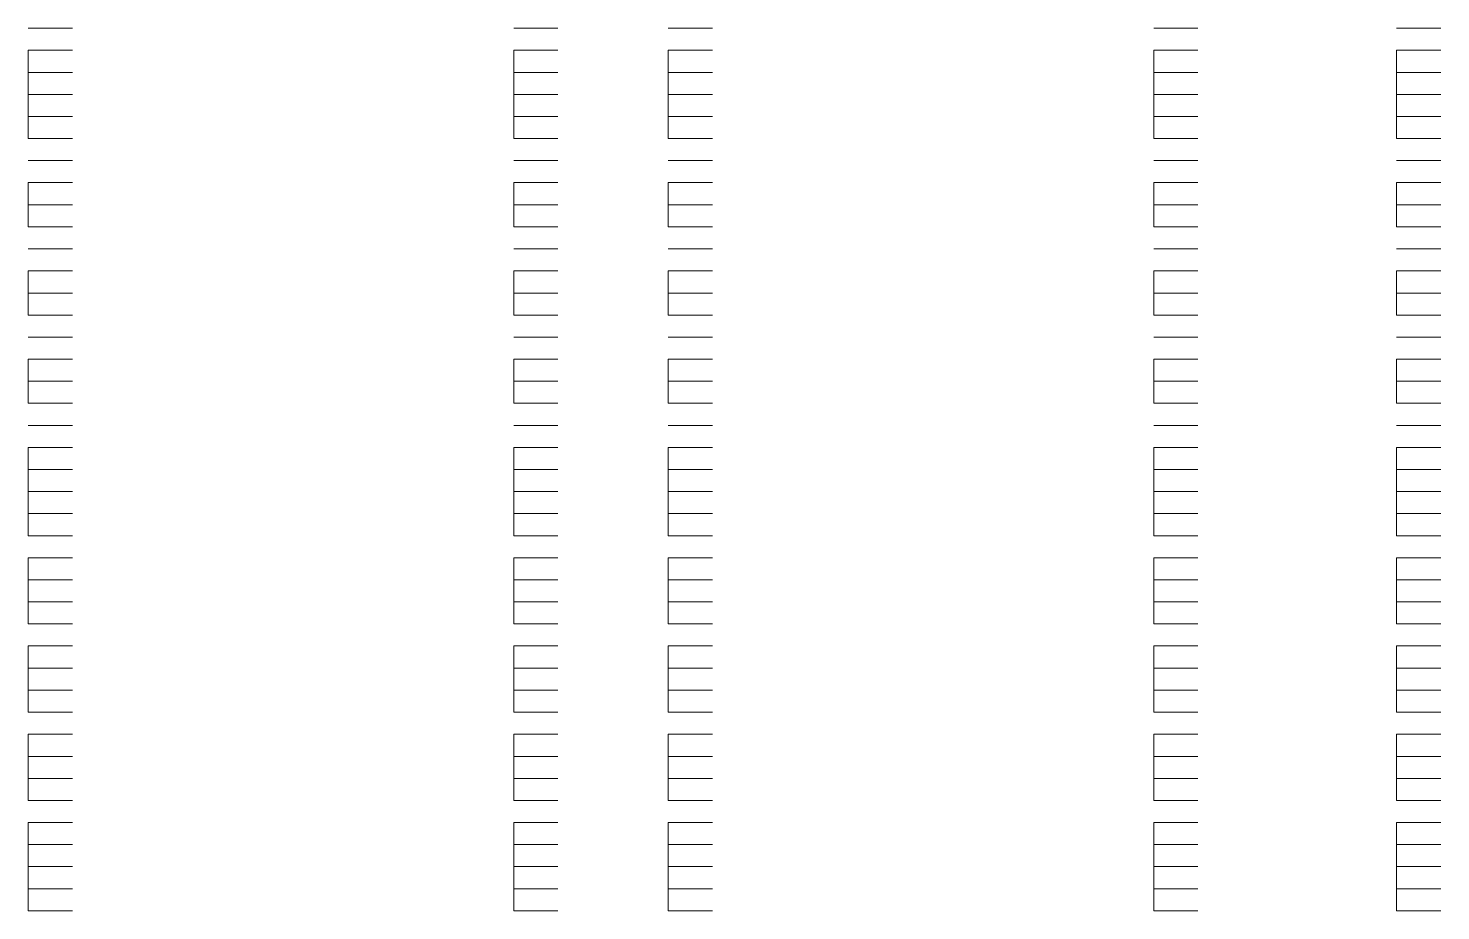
# Model space of a CAD drawing. Header units: inches. Extents: x 0.2 to 10.8, y 0.5 to 8.
# Drawn here: x 4.2017 to 4.3083, y 4.6017 to 4.6683 of the extents above; entities that cross this region are included whole.
import ezdxf

# ---------------------------------------------------------------- set-up
doc = ezdxf.new("R2010")
doc.units = ezdxf.units.IN
doc.header["$MEASUREMENT"] = 0
doc.layers.add('PDF_Geometry', color=7, linetype='Continuous')

msp = doc.modelspace()

# ---------------------------------------------------------------- linework, layer by layer
at = {"layer": 'PDF_Geometry', "lineweight": 9}
for points in [[(4.20167, 4.66833), (4.20333, 4.66833)], [(4.20167, 4.66833), (4.20333, 4.66833)], [(4.20333, 4.66833), (4.205, 4.66833)], [(4.20333, 4.66833), (4.205, 4.66833)], [(4.23833, 4.66833), (4.24, 4.66833)], [(4.23833, 4.66833), (4.24, 4.66833)], [(4.24, 4.66833), (4.24167, 4.66833)], [(4.24, 4.66833), (4.24167, 4.66833)], [(4.25, 4.66833), (4.25167, 4.66833)], [(4.25, 4.66833), (4.25167, 4.66833)], [(4.25167, 4.66833), (4.25333, 4.66833)], [(4.25167, 4.66833), (4.25333, 4.66833)], [(4.28667, 4.66833), (4.28833, 4.66833)], [(4.28667, 4.66833), (4.28833, 4.66833)], [(4.28833, 4.66833), (4.29, 4.66833)], [(4.28833, 4.66833), (4.29, 4.66833)], [(4.305, 4.66833), (4.30667, 4.66833)], [(4.305, 4.66833), (4.30667, 4.66833)], [(4.30667, 4.66833), (4.30833, 4.66833)], [(4.30667, 4.66833), (4.30833, 4.66833)], [(4.20167, 4.66667), (4.20333, 4.66667)], [(4.20167, 4.66667), (4.20167, 4.665)], [(4.20167, 4.66667), (4.20333, 4.66667)], [(4.20333, 4.66667), (4.205, 4.66667)], [(4.20333, 4.66667), (4.205, 4.66667)], [(4.23833, 4.66667), (4.24, 4.66667)], [(4.23833, 4.66667), (4.23833, 4.665)], [(4.23833, 4.66667), (4.24, 4.66667)], [(4.24, 4.66667), (4.24167, 4.66667)], [(4.24, 4.66667), (4.24167, 4.66667)], [(4.25, 4.66667), (4.25167, 4.66667)], [(4.25, 4.66667), (4.25, 4.665)], [(4.25, 4.66667), (4.25167, 4.66667)], [(4.25167, 4.66667), (4.25333, 4.66667)], [(4.25167, 4.66667), (4.25333, 4.66667)], [(4.28667, 4.66667), (4.28833, 4.66667)], [(4.28667, 4.66667), (4.28667, 4.665)], [(4.28667, 4.66667), (4.28833, 4.66667)], [(4.28833, 4.66667), (4.29, 4.66667)], [(4.28833, 4.66667), (4.29, 4.66667)], [(4.305, 4.66667), (4.30667, 4.66667)], [(4.305, 4.66667), (4.305, 4.665)], [(4.305, 4.66667), (4.30667, 4.66667)], [(4.30667, 4.66667), (4.30833, 4.66667)], [(4.30667, 4.66667), (4.30833, 4.66667)], [(4.20167, 4.665), (4.20333, 4.665)], [(4.20167, 4.665), (4.20167, 4.66333)], [(4.20167, 4.665), (4.20333, 4.665)], [(4.20333, 4.665), (4.205, 4.665)], [(4.20333, 4.665), (4.205, 4.665)], [(4.23833, 4.665), (4.24, 4.665)], [(4.23833, 4.665), (4.23833, 4.66333)], [(4.23833, 4.665), (4.24, 4.665)], [(4.24, 4.665), (4.24167, 4.665)], [(4.24, 4.665), (4.24167, 4.665)], [(4.25, 4.665), (4.25167, 4.665)], [(4.25, 4.665), (4.25, 4.66333)], [(4.25, 4.665), (4.25167, 4.665)], [(4.25167, 4.665), (4.25333, 4.665)], [(4.25167, 4.665), (4.25333, 4.665)], [(4.28667, 4.665), (4.28833, 4.665)], [(4.28667, 4.665), (4.28667, 4.66333)], [(4.28667, 4.665), (4.28833, 4.665)], [(4.28833, 4.665), (4.29, 4.665)], [(4.28833, 4.665), (4.29, 4.665)], [(4.305, 4.665), (4.30667, 4.665)], [(4.305, 4.665), (4.305, 4.66333)], [(4.305, 4.665), (4.30667, 4.665)], [(4.30667, 4.665), (4.30833, 4.665)], [(4.30667, 4.665), (4.30833, 4.665)], [(4.20167, 4.66333), (4.20333, 4.66333)], [(4.20167, 4.66333), (4.20167, 4.66167)], [(4.20167, 4.66333), (4.20333, 4.66333)], [(4.20333, 4.66333), (4.205, 4.66333)], [(4.20333, 4.66333), (4.205, 4.66333)], [(4.23833, 4.66333), (4.24, 4.66333)], [(4.23833, 4.66333), (4.23833, 4.66167)], [(4.23833, 4.66333), (4.24, 4.66333)], [(4.24, 4.66333), (4.24167, 4.66333)], [(4.24, 4.66333), (4.24167, 4.66333)], [(4.25, 4.66333), (4.25167, 4.66333)], [(4.25, 4.66333), (4.25, 4.66167)], [(4.25, 4.66333), (4.25167, 4.66333)], [(4.25167, 4.66333), (4.25333, 4.66333)], [(4.25167, 4.66333), (4.25333, 4.66333)], [(4.28667, 4.66333), (4.28833, 4.66333)], [(4.28667, 4.66333), (4.28667, 4.66167)], [(4.28667, 4.66333), (4.28833, 4.66333)], [(4.28833, 4.66333), (4.29, 4.66333)], [(4.28833, 4.66333), (4.29, 4.66333)], [(4.305, 4.66333), (4.30667, 4.66333)], [(4.305, 4.66333), (4.305, 4.66167)], [(4.305, 4.66333), (4.30667, 4.66333)], [(4.30667, 4.66333), (4.30833, 4.66333)], [(4.30667, 4.66333), (4.30833, 4.66333)], [(4.20167, 4.66167), (4.20333, 4.66167)], [(4.20167, 4.66167), (4.20167, 4.66)], [(4.20167, 4.66167), (4.20333, 4.66167)], [(4.20333, 4.66167), (4.205, 4.66167)], [(4.20333, 4.66167), (4.205, 4.66167)], [(4.23833, 4.66167), (4.24, 4.66167)], [(4.23833, 4.66167), (4.23833, 4.66)], [(4.23833, 4.66167), (4.24, 4.66167)], [(4.24, 4.66167), (4.24167, 4.66167)], [(4.24, 4.66167), (4.24167, 4.66167)], [(4.25, 4.66167), (4.25167, 4.66167)], [(4.25, 4.66167), (4.25, 4.66)], [(4.25, 4.66167), (4.25167, 4.66167)], [(4.25167, 4.66167), (4.25333, 4.66167)], [(4.25167, 4.66167), (4.25333, 4.66167)], [(4.28667, 4.66167), (4.28833, 4.66167)], [(4.28667, 4.66167), (4.28667, 4.66)], [(4.28667, 4.66167), (4.28833, 4.66167)], [(4.28833, 4.66167), (4.29, 4.66167)], [(4.28833, 4.66167), (4.29, 4.66167)], [(4.305, 4.66167), (4.30667, 4.66167)], [(4.305, 4.66167), (4.305, 4.66)], [(4.305, 4.66167), (4.30667, 4.66167)], [(4.30667, 4.66167), (4.30833, 4.66167)], [(4.30667, 4.66167), (4.30833, 4.66167)], [(4.20167, 4.66), (4.20333, 4.66)], [(4.20167, 4.66), (4.20333, 4.66)], [(4.20167, 4.66), (4.20333, 4.66)], [(4.20333, 4.66), (4.205, 4.66)], [(4.20333, 4.66), (4.205, 4.66)], [(4.20333, 4.66), (4.205, 4.66)], [(4.23833, 4.66), (4.24, 4.66)], [(4.23833, 4.66), (4.24, 4.66)], [(4.23833, 4.66), (4.24, 4.66)], [(4.24, 4.66), (4.24167, 4.66)], [(4.24, 4.66), (4.24167, 4.66)], [(4.24, 4.66), (4.24167, 4.66)], [(4.25, 4.66), (4.25167, 4.66)], [(4.25, 4.66), (4.25167, 4.66)], [(4.25, 4.66), (4.25167, 4.66)], [(4.25167, 4.66), (4.25333, 4.66)], [(4.25167, 4.66), (4.25333, 4.66)], [(4.25167, 4.66), (4.25333, 4.66)], [(4.28667, 4.66), (4.28833, 4.66)], [(4.28667, 4.66), (4.28833, 4.66)], [(4.28667, 4.66), (4.28833, 4.66)], [(4.28833, 4.66), (4.29, 4.66)], [(4.28833, 4.66), (4.29, 4.66)], [(4.28833, 4.66), (4.29, 4.66)], [(4.305, 4.66), (4.30667, 4.66)], [(4.305, 4.66), (4.30667, 4.66)], [(4.305, 4.66), (4.30667, 4.66)], [(4.30667, 4.66), (4.30833, 4.66)], [(4.30667, 4.66), (4.30833, 4.66)], [(4.30667, 4.66), (4.30833, 4.66)], [(4.20167, 4.65833), (4.20333, 4.65833)], [(4.20167, 4.65833), (4.20333, 4.65833)], [(4.20167, 4.65833), (4.20333, 4.65833)], [(4.20333, 4.65833), (4.205, 4.65833)], [(4.20333, 4.65833), (4.205, 4.65833)], [(4.20333, 4.65833), (4.205, 4.65833)], [(4.23833, 4.65833), (4.24, 4.65833)], [(4.23833, 4.65833), (4.24, 4.65833)], [(4.23833, 4.65833), (4.24, 4.65833)], [(4.24, 4.65833), (4.24167, 4.65833)], [(4.24, 4.65833), (4.24167, 4.65833)], [(4.24, 4.65833), (4.24167, 4.65833)], [(4.25, 4.65833), (4.25167, 4.65833)], [(4.25, 4.65833), (4.25167, 4.65833)], [(4.25, 4.65833), (4.25167, 4.65833)], [(4.25167, 4.65833), (4.25333, 4.65833)], [(4.25167, 4.65833), (4.25333, 4.65833)], [(4.25167, 4.65833), (4.25333, 4.65833)], [(4.28667, 4.65833), (4.28833, 4.65833)], [(4.28667, 4.65833), (4.28833, 4.65833)], [(4.28667, 4.65833), (4.28833, 4.65833)], [(4.28833, 4.65833), (4.29, 4.65833)], [(4.28833, 4.65833), (4.29, 4.65833)], [(4.28833, 4.65833), (4.29, 4.65833)], [(4.305, 4.65833), (4.30667, 4.65833)], [(4.305, 4.65833), (4.30667, 4.65833)], [(4.305, 4.65833), (4.30667, 4.65833)], [(4.30667, 4.65833), (4.30833, 4.65833)], [(4.30667, 4.65833), (4.30833, 4.65833)], [(4.30667, 4.65833), (4.30833, 4.65833)], [(4.20167, 4.65667), (4.20333, 4.65667)], [(4.20167, 4.65667), (4.20167, 4.655)], [(4.20167, 4.65667), (4.20333, 4.65667)], [(4.20333, 4.65667), (4.205, 4.65667)], [(4.20333, 4.65667), (4.205, 4.65667)], [(4.23833, 4.65667), (4.24, 4.65667)], [(4.23833, 4.65667), (4.23833, 4.655)], [(4.23833, 4.65667), (4.24, 4.65667)], [(4.24, 4.65667), (4.24167, 4.65667)], [(4.24, 4.65667), (4.24167, 4.65667)], [(4.25, 4.65667), (4.25167, 4.65667)], [(4.25, 4.65667), (4.25, 4.655)], [(4.25, 4.65667), (4.25167, 4.65667)], [(4.25167, 4.65667), (4.25333, 4.65667)], [(4.25167, 4.65667), (4.25333, 4.65667)], [(4.28667, 4.65667), (4.28833, 4.65667)], [(4.28667, 4.65667), (4.28667, 4.655)], [(4.28667, 4.65667), (4.28833, 4.65667)], [(4.28833, 4.65667), (4.29, 4.65667)], [(4.28833, 4.65667), (4.29, 4.65667)], [(4.305, 4.65667), (4.30667, 4.65667)], [(4.305, 4.65667), (4.305, 4.655)], [(4.305, 4.65667), (4.30667, 4.65667)], [(4.30667, 4.65667), (4.30833, 4.65667)], [(4.30667, 4.65667), (4.30833, 4.65667)], [(4.20167, 4.655), (4.20333, 4.655)], [(4.20167, 4.655), (4.20167, 4.65333)], [(4.20167, 4.655), (4.20333, 4.655)], [(4.20333, 4.655), (4.205, 4.655)], [(4.20333, 4.655), (4.205, 4.655)], [(4.23833, 4.655), (4.24, 4.655)], [(4.23833, 4.655), (4.23833, 4.65333)], [(4.23833, 4.655), (4.24, 4.655)], [(4.24, 4.655), (4.24167, 4.655)], [(4.24, 4.655), (4.24167, 4.655)], [(4.25, 4.655), (4.25167, 4.655)], [(4.25, 4.655), (4.25, 4.65333)], [(4.25, 4.655), (4.25167, 4.655)], [(4.25167, 4.655), (4.25333, 4.655)], [(4.25167, 4.655), (4.25333, 4.655)], [(4.28667, 4.655), (4.28833, 4.655)], [(4.28667, 4.655), (4.28667, 4.65333)], [(4.28667, 4.655), (4.28833, 4.655)], [(4.28833, 4.655), (4.29, 4.655)], [(4.28833, 4.655), (4.29, 4.655)], [(4.305, 4.655), (4.30667, 4.655)], [(4.305, 4.655), (4.305, 4.65333)], [(4.305, 4.655), (4.30667, 4.655)], [(4.30667, 4.655), (4.30833, 4.655)], [(4.30667, 4.655), (4.30833, 4.655)], [(4.20167, 4.65333), (4.20333, 4.65333)], [(4.20167, 4.65333), (4.20333, 4.65333)], [(4.20167, 4.65333), (4.20333, 4.65333)], [(4.20333, 4.65333), (4.205, 4.65333)], [(4.20333, 4.65333), (4.205, 4.65333)], [(4.20333, 4.65333), (4.205, 4.65333)], [(4.23833, 4.65333), (4.24, 4.65333)], [(4.23833, 4.65333), (4.24, 4.65333)], [(4.23833, 4.65333), (4.24, 4.65333)], [(4.24, 4.65333), (4.24167, 4.65333)], [(4.24, 4.65333), (4.24167, 4.65333)], [(4.24, 4.65333), (4.24167, 4.65333)], [(4.25, 4.65333), (4.25167, 4.65333)], [(4.25, 4.65333), (4.25167, 4.65333)], [(4.25, 4.65333), (4.25167, 4.65333)], [(4.25167, 4.65333), (4.25333, 4.65333)], [(4.25167, 4.65333), (4.25333, 4.65333)], [(4.25167, 4.65333), (4.25333, 4.65333)], [(4.28667, 4.65333), (4.28833, 4.65333)], [(4.28667, 4.65333), (4.28833, 4.65333)], [(4.28667, 4.65333), (4.28833, 4.65333)], [(4.28833, 4.65333), (4.29, 4.65333)], [(4.28833, 4.65333), (4.29, 4.65333)], [(4.28833, 4.65333), (4.29, 4.65333)], [(4.305, 4.65333), (4.30667, 4.65333)], [(4.305, 4.65333), (4.30667, 4.65333)], [(4.305, 4.65333), (4.30667, 4.65333)], [(4.30667, 4.65333), (4.30833, 4.65333)], [(4.30667, 4.65333), (4.30833, 4.65333)], [(4.30667, 4.65333), (4.30833, 4.65333)], [(4.20167, 4.65167), (4.20333, 4.65167)], [(4.20167, 4.65167), (4.20333, 4.65167)], [(4.20167, 4.65167), (4.20333, 4.65167)], [(4.20333, 4.65167), (4.205, 4.65167)], [(4.20333, 4.65167), (4.205, 4.65167)], [(4.20333, 4.65167), (4.205, 4.65167)], [(4.23833, 4.65167), (4.24, 4.65167)], [(4.23833, 4.65167), (4.24, 4.65167)], [(4.23833, 4.65167), (4.24, 4.65167)], [(4.24, 4.65167), (4.24167, 4.65167)], [(4.24, 4.65167), (4.24167, 4.65167)], [(4.24, 4.65167), (4.24167, 4.65167)], [(4.25, 4.65167), (4.25167, 4.65167)], [(4.25, 4.65167), (4.25167, 4.65167)], [(4.25, 4.65167), (4.25167, 4.65167)], [(4.25167, 4.65167), (4.25333, 4.65167)], [(4.25167, 4.65167), (4.25333, 4.65167)], [(4.25167, 4.65167), (4.25333, 4.65167)], [(4.28667, 4.65167), (4.28833, 4.65167)], [(4.28667, 4.65167), (4.28833, 4.65167)], [(4.28667, 4.65167), (4.28833, 4.65167)], [(4.28833, 4.65167), (4.29, 4.65167)], [(4.28833, 4.65167), (4.29, 4.65167)], [(4.28833, 4.65167), (4.29, 4.65167)], [(4.305, 4.65167), (4.30667, 4.65167)], [(4.305, 4.65167), (4.30667, 4.65167)], [(4.305, 4.65167), (4.30667, 4.65167)], [(4.30667, 4.65167), (4.30833, 4.65167)], [(4.30667, 4.65167), (4.30833, 4.65167)], [(4.30667, 4.65167), (4.30833, 4.65167)], [(4.20167, 4.65), (4.20333, 4.65)], [(4.20167, 4.65), (4.20167, 4.64833)], [(4.20167, 4.65), (4.20333, 4.65)], [(4.20333, 4.65), (4.205, 4.65)], [(4.20333, 4.65), (4.205, 4.65)], [(4.23833, 4.65), (4.24, 4.65)], [(4.23833, 4.65), (4.23833, 4.64833)], [(4.23833, 4.65), (4.24, 4.65)], [(4.24, 4.65), (4.24167, 4.65)], [(4.24, 4.65), (4.24167, 4.65)], [(4.25, 4.65), (4.25167, 4.65)], [(4.25, 4.65), (4.25, 4.64833)], [(4.25, 4.65), (4.25167, 4.65)], [(4.25167, 4.65), (4.25333, 4.65)], [(4.25167, 4.65), (4.25333, 4.65)], [(4.28667, 4.65), (4.28833, 4.65)], [(4.28667, 4.65), (4.28667, 4.64833)], [(4.28667, 4.65), (4.28833, 4.65)], [(4.28833, 4.65), (4.29, 4.65)], [(4.28833, 4.65), (4.29, 4.65)], [(4.305, 4.65), (4.30667, 4.65)], [(4.305, 4.65), (4.305, 4.64833)], [(4.305, 4.65), (4.30667, 4.65)], [(4.30667, 4.65), (4.30833, 4.65)], [(4.30667, 4.65), (4.30833, 4.65)], [(4.20167, 4.64833), (4.20333, 4.64833)], [(4.20167, 4.64833), (4.20167, 4.64667)], [(4.20167, 4.64833), (4.20333, 4.64833)], [(4.20333, 4.64833), (4.205, 4.64833)], [(4.20333, 4.64833), (4.205, 4.64833)], [(4.23833, 4.64833), (4.24, 4.64833)], [(4.23833, 4.64833), (4.23833, 4.64667)], [(4.23833, 4.64833), (4.24, 4.64833)], [(4.24, 4.64833), (4.24167, 4.64833)], [(4.24, 4.64833), (4.24167, 4.64833)], [(4.25, 4.64833), (4.25167, 4.64833)], [(4.25, 4.64833), (4.25, 4.64667)], [(4.25, 4.64833), (4.25167, 4.64833)], [(4.25167, 4.64833), (4.25333, 4.64833)], [(4.25167, 4.64833), (4.25333, 4.64833)], [(4.28667, 4.64833), (4.28833, 4.64833)], [(4.28667, 4.64833), (4.28667, 4.64667)], [(4.28667, 4.64833), (4.28833, 4.64833)], [(4.28833, 4.64833), (4.29, 4.64833)], [(4.28833, 4.64833), (4.29, 4.64833)], [(4.305, 4.64833), (4.30667, 4.64833)], [(4.305, 4.64833), (4.305, 4.64667)], [(4.305, 4.64833), (4.30667, 4.64833)], [(4.30667, 4.64833), (4.30833, 4.64833)], [(4.30667, 4.64833), (4.30833, 4.64833)], [(4.20167, 4.64667), (4.20333, 4.64667)], [(4.20167, 4.64667), (4.20333, 4.64667)], [(4.20167, 4.64667), (4.20333, 4.64667)], [(4.20333, 4.64667), (4.205, 4.64667)], [(4.20333, 4.64667), (4.205, 4.64667)], [(4.20333, 4.64667), (4.205, 4.64667)], [(4.23833, 4.64667), (4.24, 4.64667)], [(4.23833, 4.64667), (4.24, 4.64667)], [(4.23833, 4.64667), (4.24, 4.64667)], [(4.24, 4.64667), (4.24167, 4.64667)], [(4.24, 4.64667), (4.24167, 4.64667)], [(4.24, 4.64667), (4.24167, 4.64667)], [(4.25, 4.64667), (4.25167, 4.64667)], [(4.25, 4.64667), (4.25167, 4.64667)], [(4.25, 4.64667), (4.25167, 4.64667)], [(4.25167, 4.64667), (4.25333, 4.64667)], [(4.25167, 4.64667), (4.25333, 4.64667)], [(4.25167, 4.64667), (4.25333, 4.64667)], [(4.28667, 4.64667), (4.28833, 4.64667)], [(4.28667, 4.64667), (4.28833, 4.64667)], [(4.28667, 4.64667), (4.28833, 4.64667)], [(4.28833, 4.64667), (4.29, 4.64667)], [(4.28833, 4.64667), (4.29, 4.64667)], [(4.28833, 4.64667), (4.29, 4.64667)], [(4.305, 4.64667), (4.30667, 4.64667)], [(4.305, 4.64667), (4.30667, 4.64667)], [(4.305, 4.64667), (4.30667, 4.64667)], [(4.30667, 4.64667), (4.30833, 4.64667)], [(4.30667, 4.64667), (4.30833, 4.64667)], [(4.30667, 4.64667), (4.30833, 4.64667)], [(4.20167, 4.645), (4.20333, 4.645)], [(4.20167, 4.645), (4.20333, 4.645)], [(4.20167, 4.645), (4.20333, 4.645)], [(4.20333, 4.645), (4.205, 4.645)], [(4.20333, 4.645), (4.205, 4.645)], [(4.20333, 4.645), (4.205, 4.645)], [(4.23833, 4.645), (4.24, 4.645)], [(4.23833, 4.645), (4.24, 4.645)], [(4.23833, 4.645), (4.24, 4.645)], [(4.24, 4.645), (4.24167, 4.645)], [(4.24, 4.645), (4.24167, 4.645)], [(4.24, 4.645), (4.24167, 4.645)], [(4.25, 4.645), (4.25167, 4.645)], [(4.25, 4.645), (4.25167, 4.645)], [(4.25, 4.645), (4.25167, 4.645)], [(4.25167, 4.645), (4.25333, 4.645)], [(4.25167, 4.645), (4.25333, 4.645)], [(4.25167, 4.645), (4.25333, 4.645)], [(4.28667, 4.645), (4.28833, 4.645)], [(4.28667, 4.645), (4.28833, 4.645)], [(4.28667, 4.645), (4.28833, 4.645)], [(4.28833, 4.645), (4.29, 4.645)], [(4.28833, 4.645), (4.29, 4.645)], [(4.28833, 4.645), (4.29, 4.645)], [(4.305, 4.645), (4.30667, 4.645)], [(4.305, 4.645), (4.30667, 4.645)], [(4.305, 4.645), (4.30667, 4.645)], [(4.30667, 4.645), (4.30833, 4.645)], [(4.30667, 4.645), (4.30833, 4.645)], [(4.30667, 4.645), (4.30833, 4.645)], [(4.20167, 4.64333), (4.20333, 4.64333)], [(4.20167, 4.64333), (4.20167, 4.64167)], [(4.20167, 4.64333), (4.20333, 4.64333)], [(4.20333, 4.64333), (4.205, 4.64333)], [(4.20333, 4.64333), (4.205, 4.64333)], [(4.23833, 4.64333), (4.24, 4.64333)], [(4.23833, 4.64333), (4.23833, 4.64167)], [(4.23833, 4.64333), (4.24, 4.64333)], [(4.24, 4.64333), (4.24167, 4.64333)], [(4.24, 4.64333), (4.24167, 4.64333)], [(4.25, 4.64333), (4.25167, 4.64333)], [(4.25, 4.64333), (4.25, 4.64167)], [(4.25, 4.64333), (4.25167, 4.64333)], [(4.25167, 4.64333), (4.25333, 4.64333)], [(4.25167, 4.64333), (4.25333, 4.64333)], [(4.28667, 4.64333), (4.28833, 4.64333)], [(4.28667, 4.64333), (4.28667, 4.64167)], [(4.28667, 4.64333), (4.28833, 4.64333)], [(4.28833, 4.64333), (4.29, 4.64333)], [(4.28833, 4.64333), (4.29, 4.64333)], [(4.305, 4.64333), (4.30667, 4.64333)], [(4.305, 4.64333), (4.305, 4.64167)], [(4.305, 4.64333), (4.30667, 4.64333)], [(4.30667, 4.64333), (4.30833, 4.64333)], [(4.30667, 4.64333), (4.30833, 4.64333)], [(4.20167, 4.64167), (4.20333, 4.64167)], [(4.20167, 4.64167), (4.20167, 4.64)], [(4.20167, 4.64167), (4.20333, 4.64167)], [(4.20333, 4.64167), (4.205, 4.64167)], [(4.20333, 4.64167), (4.205, 4.64167)], [(4.23833, 4.64167), (4.24, 4.64167)], [(4.23833, 4.64167), (4.23833, 4.64)], [(4.23833, 4.64167), (4.24, 4.64167)], [(4.24, 4.64167), (4.24167, 4.64167)], [(4.24, 4.64167), (4.24167, 4.64167)], [(4.25, 4.64167), (4.25167, 4.64167)], [(4.25, 4.64167), (4.25, 4.64)], [(4.25, 4.64167), (4.25167, 4.64167)], [(4.25167, 4.64167), (4.25333, 4.64167)], [(4.25167, 4.64167), (4.25333, 4.64167)], [(4.28667, 4.64167), (4.28833, 4.64167)], [(4.28667, 4.64167), (4.28667, 4.64)], [(4.28667, 4.64167), (4.28833, 4.64167)], [(4.28833, 4.64167), (4.29, 4.64167)], [(4.28833, 4.64167), (4.29, 4.64167)], [(4.305, 4.64167), (4.30667, 4.64167)], [(4.305, 4.64167), (4.305, 4.64)], [(4.305, 4.64167), (4.30667, 4.64167)], [(4.30667, 4.64167), (4.30833, 4.64167)], [(4.30667, 4.64167), (4.30833, 4.64167)], [(4.20167, 4.64), (4.20333, 4.64)], [(4.20167, 4.64), (4.20333, 4.64)], [(4.20167, 4.64), (4.20333, 4.64)], [(4.20333, 4.64), (4.205, 4.64)], [(4.20333, 4.64), (4.205, 4.64)], [(4.20333, 4.64), (4.205, 4.64)], [(4.23833, 4.64), (4.24, 4.64)], [(4.23833, 4.64), (4.24, 4.64)], [(4.23833, 4.64), (4.24, 4.64)], [(4.24, 4.64), (4.24167, 4.64)], [(4.24, 4.64), (4.24167, 4.64)], [(4.24, 4.64), (4.24167, 4.64)], [(4.25, 4.64), (4.25167, 4.64)], [(4.25, 4.64), (4.25167, 4.64)], [(4.25, 4.64), (4.25167, 4.64)], [(4.25167, 4.64), (4.25333, 4.64)], [(4.25167, 4.64), (4.25333, 4.64)], [(4.25167, 4.64), (4.25333, 4.64)], [(4.28667, 4.64), (4.28833, 4.64)], [(4.28667, 4.64), (4.28833, 4.64)], [(4.28667, 4.64), (4.28833, 4.64)], [(4.28833, 4.64), (4.29, 4.64)], [(4.28833, 4.64), (4.29, 4.64)], [(4.28833, 4.64), (4.29, 4.64)], [(4.305, 4.64), (4.30667, 4.64)], [(4.305, 4.64), (4.30667, 4.64)], [(4.305, 4.64), (4.30667, 4.64)], [(4.30667, 4.64), (4.30833, 4.64)], [(4.30667, 4.64), (4.30833, 4.64)], [(4.30667, 4.64), (4.30833, 4.64)], [(4.20167, 4.63833), (4.20333, 4.63833)], [(4.20167, 4.63833), (4.20333, 4.63833)], [(4.20167, 4.63833), (4.20333, 4.63833)], [(4.20333, 4.63833), (4.205, 4.63833)], [(4.20333, 4.63833), (4.205, 4.63833)], [(4.20333, 4.63833), (4.205, 4.63833)], [(4.23833, 4.63833), (4.24, 4.63833)], [(4.23833, 4.63833), (4.24, 4.63833)], [(4.23833, 4.63833), (4.24, 4.63833)], [(4.24, 4.63833), (4.24167, 4.63833)], [(4.24, 4.63833), (4.24167, 4.63833)], [(4.24, 4.63833), (4.24167, 4.63833)], [(4.25, 4.63833), (4.25167, 4.63833)], [(4.25, 4.63833), (4.25167, 4.63833)], [(4.25, 4.63833), (4.25167, 4.63833)], [(4.25167, 4.63833), (4.25333, 4.63833)], [(4.25167, 4.63833), (4.25333, 4.63833)], [(4.25167, 4.63833), (4.25333, 4.63833)], [(4.28667, 4.63833), (4.28833, 4.63833)], [(4.28667, 4.63833), (4.28833, 4.63833)], [(4.28667, 4.63833), (4.28833, 4.63833)], [(4.28833, 4.63833), (4.29, 4.63833)], [(4.28833, 4.63833), (4.29, 4.63833)], [(4.28833, 4.63833), (4.29, 4.63833)], [(4.305, 4.63833), (4.30667, 4.63833)], [(4.305, 4.63833), (4.30667, 4.63833)], [(4.305, 4.63833), (4.30667, 4.63833)], [(4.30667, 4.63833), (4.30833, 4.63833)], [(4.30667, 4.63833), (4.30833, 4.63833)], [(4.30667, 4.63833), (4.30833, 4.63833)], [(4.20167, 4.63667), (4.20333, 4.63667)], [(4.20167, 4.63667), (4.20167, 4.635)], [(4.20167, 4.63667), (4.20333, 4.63667)], [(4.20333, 4.63667), (4.205, 4.63667)], [(4.20333, 4.63667), (4.205, 4.63667)], [(4.23833, 4.63667), (4.24, 4.63667)], [(4.23833, 4.63667), (4.23833, 4.635)], [(4.23833, 4.63667), (4.24, 4.63667)], [(4.24, 4.63667), (4.24167, 4.63667)], [(4.24, 4.63667), (4.24167, 4.63667)], [(4.25, 4.63667), (4.25167, 4.63667)], [(4.25, 4.63667), (4.25, 4.635)], [(4.25, 4.63667), (4.25167, 4.63667)], [(4.25167, 4.63667), (4.25333, 4.63667)], [(4.25167, 4.63667), (4.25333, 4.63667)], [(4.28667, 4.63667), (4.28833, 4.63667)], [(4.28667, 4.63667), (4.28667, 4.635)], [(4.28667, 4.63667), (4.28833, 4.63667)], [(4.28833, 4.63667), (4.29, 4.63667)], [(4.28833, 4.63667), (4.29, 4.63667)], [(4.305, 4.63667), (4.30667, 4.63667)], [(4.305, 4.63667), (4.305, 4.635)], [(4.305, 4.63667), (4.30667, 4.63667)], [(4.30667, 4.63667), (4.30833, 4.63667)], [(4.30667, 4.63667), (4.30833, 4.63667)], [(4.20167, 4.635), (4.20333, 4.635)], [(4.20167, 4.635), (4.20167, 4.63333)], [(4.20167, 4.635), (4.20333, 4.635)], [(4.20333, 4.635), (4.205, 4.635)], [(4.20333, 4.635), (4.205, 4.635)], [(4.23833, 4.635), (4.24, 4.635)], [(4.23833, 4.635), (4.23833, 4.63333)], [(4.23833, 4.635), (4.24, 4.635)], [(4.24, 4.635), (4.24167, 4.635)], [(4.24, 4.635), (4.24167, 4.635)], [(4.25, 4.635), (4.25167, 4.635)], [(4.25, 4.635), (4.25, 4.63333)], [(4.25, 4.635), (4.25167, 4.635)], [(4.25167, 4.635), (4.25333, 4.635)], [(4.25167, 4.635), (4.25333, 4.635)], [(4.28667, 4.635), (4.28833, 4.635)], [(4.28667, 4.635), (4.28667, 4.63333)], [(4.28667, 4.635), (4.28833, 4.635)], [(4.28833, 4.635), (4.29, 4.635)], [(4.28833, 4.635), (4.29, 4.635)], [(4.305, 4.635), (4.30667, 4.635)], [(4.305, 4.635), (4.305, 4.63333)], [(4.305, 4.635), (4.30667, 4.635)], [(4.30667, 4.635), (4.30833, 4.635)], [(4.30667, 4.635), (4.30833, 4.635)], [(4.20167, 4.63333), (4.20333, 4.63333)], [(4.20167, 4.63333), (4.20167, 4.63167)], [(4.20167, 4.63333), (4.20333, 4.63333)], [(4.20333, 4.63333), (4.205, 4.63333)], [(4.20333, 4.63333), (4.205, 4.63333)], [(4.23833, 4.63333), (4.24, 4.63333)], [(4.23833, 4.63333), (4.23833, 4.63167)], [(4.23833, 4.63333), (4.24, 4.63333)], [(4.24, 4.63333), (4.24167, 4.63333)], [(4.24, 4.63333), (4.24167, 4.63333)], [(4.25, 4.63333), (4.25167, 4.63333)], [(4.25, 4.63333), (4.25, 4.63167)], [(4.25, 4.63333), (4.25167, 4.63333)], [(4.25167, 4.63333), (4.25333, 4.63333)], [(4.25167, 4.63333), (4.25333, 4.63333)], [(4.28667, 4.63333), (4.28833, 4.63333)], [(4.28667, 4.63333), (4.28667, 4.63167)], [(4.28667, 4.63333), (4.28833, 4.63333)], [(4.28833, 4.63333), (4.29, 4.63333)], [(4.28833, 4.63333), (4.29, 4.63333)], [(4.305, 4.63333), (4.30667, 4.63333)], [(4.305, 4.63333), (4.305, 4.63167)], [(4.305, 4.63333), (4.30667, 4.63333)], [(4.30667, 4.63333), (4.30833, 4.63333)], [(4.30667, 4.63333), (4.30833, 4.63333)], [(4.20167, 4.63167), (4.20333, 4.63167)], [(4.20167, 4.63167), (4.20167, 4.63)], [(4.20167, 4.63167), (4.20333, 4.63167)], [(4.20333, 4.63167), (4.205, 4.63167)], [(4.20333, 4.63167), (4.205, 4.63167)], [(4.23833, 4.63167), (4.24, 4.63167)], [(4.23833, 4.63167), (4.23833, 4.63)], [(4.23833, 4.63167), (4.24, 4.63167)], [(4.24, 4.63167), (4.24167, 4.63167)], [(4.24, 4.63167), (4.24167, 4.63167)], [(4.25, 4.63167), (4.25167, 4.63167)], [(4.25, 4.63167), (4.25, 4.63)], [(4.25, 4.63167), (4.25167, 4.63167)], [(4.25167, 4.63167), (4.25333, 4.63167)], [(4.25167, 4.63167), (4.25333, 4.63167)], [(4.28667, 4.63167), (4.28833, 4.63167)], [(4.28667, 4.63167), (4.28667, 4.63)], [(4.28667, 4.63167), (4.28833, 4.63167)], [(4.28833, 4.63167), (4.29, 4.63167)], [(4.28833, 4.63167), (4.29, 4.63167)], [(4.305, 4.63167), (4.30667, 4.63167)], [(4.305, 4.63167), (4.305, 4.63)], [(4.305, 4.63167), (4.30667, 4.63167)], [(4.30667, 4.63167), (4.30833, 4.63167)], [(4.30667, 4.63167), (4.30833, 4.63167)], [(4.20167, 4.63), (4.20333, 4.63)], [(4.20167, 4.63), (4.20333, 4.63)], [(4.20333, 4.63), (4.205, 4.63)], [(4.20333, 4.63), (4.205, 4.63)], [(4.23833, 4.63), (4.24, 4.63)], [(4.23833, 4.63), (4.24, 4.63)], [(4.24, 4.63), (4.24167, 4.63)], [(4.24, 4.63), (4.24167, 4.63)], [(4.25, 4.63), (4.25167, 4.63)], [(4.25, 4.63), (4.25167, 4.63)], [(4.25167, 4.63), (4.25333, 4.63)], [(4.25167, 4.63), (4.25333, 4.63)], [(4.28667, 4.63), (4.28833, 4.63)], [(4.28667, 4.63), (4.28833, 4.63)], [(4.28833, 4.63), (4.29, 4.63)], [(4.28833, 4.63), (4.29, 4.63)], [(4.305, 4.63), (4.30667, 4.63)], [(4.305, 4.63), (4.30667, 4.63)], [(4.30667, 4.63), (4.30833, 4.63)], [(4.30667, 4.63), (4.30833, 4.63)], [(4.20167, 4.62833), (4.20333, 4.62833)], [(4.20167, 4.62833), (4.20167, 4.62667)], [(4.20167, 4.62833), (4.20333, 4.62833)], [(4.20333, 4.62833), (4.205, 4.62833)], [(4.20333, 4.62833), (4.205, 4.62833)], [(4.23833, 4.62833), (4.24, 4.62833)], [(4.23833, 4.62833), (4.23833, 4.62667)], [(4.23833, 4.62833), (4.24, 4.62833)], [(4.24, 4.62833), (4.24167, 4.62833)], [(4.24, 4.62833), (4.24167, 4.62833)], [(4.25, 4.62833), (4.25167, 4.62833)], [(4.25, 4.62833), (4.25, 4.62667)], [(4.25, 4.62833), (4.25167, 4.62833)], [(4.25167, 4.62833), (4.25333, 4.62833)], [(4.25167, 4.62833), (4.25333, 4.62833)], [(4.28667, 4.62833), (4.28833, 4.62833)], [(4.28667, 4.62833), (4.28667, 4.62667)], [(4.28667, 4.62833), (4.28833, 4.62833)], [(4.28833, 4.62833), (4.29, 4.62833)], [(4.28833, 4.62833), (4.29, 4.62833)], [(4.305, 4.62833), (4.30667, 4.62833)], [(4.305, 4.62833), (4.305, 4.62667)], [(4.305, 4.62833), (4.30667, 4.62833)], [(4.30667, 4.62833), (4.30833, 4.62833)], [(4.30667, 4.62833), (4.30833, 4.62833)], [(4.20167, 4.62667), (4.20333, 4.62667)], [(4.20167, 4.62667), (4.20167, 4.625)], [(4.20167, 4.62667), (4.20333, 4.62667)], [(4.20333, 4.62667), (4.205, 4.62667)], [(4.20333, 4.62667), (4.205, 4.62667)], [(4.23833, 4.62667), (4.24, 4.62667)], [(4.23833, 4.62667), (4.23833, 4.625)], [(4.23833, 4.62667), (4.24, 4.62667)], [(4.24, 4.62667), (4.24167, 4.62667)], [(4.24, 4.62667), (4.24167, 4.62667)], [(4.25, 4.62667), (4.25167, 4.62667)], [(4.25, 4.62667), (4.25, 4.625)], [(4.25, 4.62667), (4.25167, 4.62667)], [(4.25167, 4.62667), (4.25333, 4.62667)], [(4.25167, 4.62667), (4.25333, 4.62667)], [(4.28667, 4.62667), (4.28833, 4.62667)], [(4.28667, 4.62667), (4.28667, 4.625)], [(4.28667, 4.62667), (4.28833, 4.62667)], [(4.28833, 4.62667), (4.29, 4.62667)], [(4.28833, 4.62667), (4.29, 4.62667)], [(4.305, 4.62667), (4.30667, 4.62667)], [(4.305, 4.62667), (4.305, 4.625)], [(4.305, 4.62667), (4.30667, 4.62667)], [(4.30667, 4.62667), (4.30833, 4.62667)], [(4.30667, 4.62667), (4.30833, 4.62667)], [(4.20167, 4.625), (4.20333, 4.625)], [(4.20167, 4.625), (4.20167, 4.62333)], [(4.20167, 4.625), (4.20333, 4.625)], [(4.20333, 4.625), (4.205, 4.625)], [(4.20333, 4.625), (4.205, 4.625)], [(4.23833, 4.625), (4.24, 4.625)], [(4.23833, 4.625), (4.23833, 4.62333)], [(4.23833, 4.625), (4.24, 4.625)], [(4.24, 4.625), (4.24167, 4.625)], [(4.24, 4.625), (4.24167, 4.625)], [(4.25, 4.625), (4.25167, 4.625)], [(4.25, 4.625), (4.25, 4.62333)], [(4.25, 4.625), (4.25167, 4.625)], [(4.25167, 4.625), (4.25333, 4.625)], [(4.25167, 4.625), (4.25333, 4.625)], [(4.28667, 4.625), (4.28833, 4.625)], [(4.28667, 4.625), (4.28667, 4.62333)], [(4.28667, 4.625), (4.28833, 4.625)], [(4.28833, 4.625), (4.29, 4.625)], [(4.28833, 4.625), (4.29, 4.625)], [(4.305, 4.625), (4.30667, 4.625)], [(4.305, 4.625), (4.305, 4.62333)], [(4.305, 4.625), (4.30667, 4.625)], [(4.30667, 4.625), (4.30833, 4.625)], [(4.30667, 4.625), (4.30833, 4.625)], [(4.20167, 4.62333), (4.20333, 4.62333)], [(4.20167, 4.62333), (4.20333, 4.62333)], [(4.20333, 4.62333), (4.205, 4.62333)], [(4.20333, 4.62333), (4.205, 4.62333)], [(4.23833, 4.62333), (4.24, 4.62333)], [(4.23833, 4.62333), (4.24, 4.62333)], [(4.24, 4.62333), (4.24167, 4.62333)], [(4.24, 4.62333), (4.24167, 4.62333)], [(4.25, 4.62333), (4.25167, 4.62333)], [(4.25, 4.62333), (4.25167, 4.62333)], [(4.25167, 4.62333), (4.25333, 4.62333)], [(4.25167, 4.62333), (4.25333, 4.62333)], [(4.28667, 4.62333), (4.28833, 4.62333)], [(4.28667, 4.62333), (4.28833, 4.62333)], [(4.28833, 4.62333), (4.29, 4.62333)], [(4.28833, 4.62333), (4.29, 4.62333)], [(4.305, 4.62333), (4.30667, 4.62333)], [(4.305, 4.62333), (4.30667, 4.62333)], [(4.30667, 4.62333), (4.30833, 4.62333)], [(4.30667, 4.62333), (4.30833, 4.62333)], [(4.20167, 4.62167), (4.20333, 4.62167)], [(4.20167, 4.62167), (4.20167, 4.62)], [(4.20167, 4.62167), (4.20333, 4.62167)], [(4.20333, 4.62167), (4.205, 4.62167)], [(4.20333, 4.62167), (4.205, 4.62167)], [(4.23833, 4.62167), (4.24, 4.62167)], [(4.23833, 4.62167), (4.23833, 4.62)], [(4.23833, 4.62167), (4.24, 4.62167)], [(4.24, 4.62167), (4.24167, 4.62167)], [(4.24, 4.62167), (4.24167, 4.62167)], [(4.25, 4.62167), (4.25167, 4.62167)], [(4.25, 4.62167), (4.25, 4.62)], [(4.25, 4.62167), (4.25167, 4.62167)], [(4.25167, 4.62167), (4.25333, 4.62167)], [(4.25167, 4.62167), (4.25333, 4.62167)], [(4.28667, 4.62167), (4.28833, 4.62167)], [(4.28667, 4.62167), (4.28667, 4.62)], [(4.28667, 4.62167), (4.28833, 4.62167)], [(4.28833, 4.62167), (4.29, 4.62167)], [(4.28833, 4.62167), (4.29, 4.62167)], [(4.305, 4.62167), (4.30667, 4.62167)], [(4.305, 4.62167), (4.305, 4.62)], [(4.305, 4.62167), (4.30667, 4.62167)], [(4.30667, 4.62167), (4.30833, 4.62167)], [(4.30667, 4.62167), (4.30833, 4.62167)], [(4.20167, 4.62), (4.20333, 4.62)], [(4.20167, 4.62), (4.20167, 4.61833)], [(4.20167, 4.62), (4.20333, 4.62)], [(4.20333, 4.62), (4.205, 4.62)], [(4.20333, 4.62), (4.205, 4.62)], [(4.23833, 4.62), (4.24, 4.62)], [(4.23833, 4.62), (4.23833, 4.61833)], [(4.23833, 4.62), (4.24, 4.62)], [(4.24, 4.62), (4.24167, 4.62)], [(4.24, 4.62), (4.24167, 4.62)], [(4.25, 4.62), (4.25167, 4.62)], [(4.25, 4.62), (4.25, 4.61833)], [(4.25, 4.62), (4.25167, 4.62)], [(4.25167, 4.62), (4.25333, 4.62)], [(4.25167, 4.62), (4.25333, 4.62)], [(4.28667, 4.62), (4.28833, 4.62)], [(4.28667, 4.62), (4.28667, 4.61833)], [(4.28667, 4.62), (4.28833, 4.62)], [(4.28833, 4.62), (4.29, 4.62)], [(4.28833, 4.62), (4.29, 4.62)], [(4.305, 4.62), (4.30667, 4.62)], [(4.305, 4.62), (4.305, 4.61833)], [(4.305, 4.62), (4.30667, 4.62)], [(4.30667, 4.62), (4.30833, 4.62)], [(4.30667, 4.62), (4.30833, 4.62)], [(4.20167, 4.61833), (4.20333, 4.61833)], [(4.20167, 4.61833), (4.20167, 4.61667)], [(4.20167, 4.61833), (4.20333, 4.61833)], [(4.20333, 4.61833), (4.205, 4.61833)], [(4.20333, 4.61833), (4.205, 4.61833)], [(4.23833, 4.61833), (4.24, 4.61833)], [(4.23833, 4.61833), (4.23833, 4.61667)], [(4.23833, 4.61833), (4.24, 4.61833)], [(4.24, 4.61833), (4.24167, 4.61833)], [(4.24, 4.61833), (4.24167, 4.61833)], [(4.25, 4.61833), (4.25167, 4.61833)], [(4.25, 4.61833), (4.25, 4.61667)], [(4.25, 4.61833), (4.25167, 4.61833)], [(4.25167, 4.61833), (4.25333, 4.61833)], [(4.25167, 4.61833), (4.25333, 4.61833)], [(4.28667, 4.61833), (4.28833, 4.61833)], [(4.28667, 4.61833), (4.28667, 4.61667)], [(4.28667, 4.61833), (4.28833, 4.61833)], [(4.28833, 4.61833), (4.29, 4.61833)], [(4.28833, 4.61833), (4.29, 4.61833)], [(4.305, 4.61833), (4.30667, 4.61833)], [(4.305, 4.61833), (4.305, 4.61667)], [(4.305, 4.61833), (4.30667, 4.61833)], [(4.30667, 4.61833), (4.30833, 4.61833)], [(4.30667, 4.61833), (4.30833, 4.61833)], [(4.20167, 4.61667), (4.20333, 4.61667)], [(4.20167, 4.61667), (4.20333, 4.61667)], [(4.20333, 4.61667), (4.205, 4.61667)], [(4.20333, 4.61667), (4.205, 4.61667)], [(4.23833, 4.61667), (4.24, 4.61667)], [(4.23833, 4.61667), (4.24, 4.61667)], [(4.24, 4.61667), (4.24167, 4.61667)], [(4.24, 4.61667), (4.24167, 4.61667)], [(4.25, 4.61667), (4.25167, 4.61667)], [(4.25, 4.61667), (4.25167, 4.61667)], [(4.25167, 4.61667), (4.25333, 4.61667)], [(4.25167, 4.61667), (4.25333, 4.61667)], [(4.28667, 4.61667), (4.28833, 4.61667)], [(4.28667, 4.61667), (4.28833, 4.61667)], [(4.28833, 4.61667), (4.29, 4.61667)], [(4.28833, 4.61667), (4.29, 4.61667)], [(4.305, 4.61667), (4.30667, 4.61667)], [(4.305, 4.61667), (4.30667, 4.61667)], [(4.30667, 4.61667), (4.30833, 4.61667)], [(4.30667, 4.61667), (4.30833, 4.61667)], [(4.20167, 4.615), (4.20333, 4.615)], [(4.20167, 4.615), (4.20167, 4.61333)], [(4.20167, 4.615), (4.20333, 4.615)], [(4.20333, 4.615), (4.205, 4.615)], [(4.20333, 4.615), (4.205, 4.615)], [(4.23833, 4.615), (4.24, 4.615)], [(4.23833, 4.615), (4.23833, 4.61333)], [(4.23833, 4.615), (4.24, 4.615)], [(4.24, 4.615), (4.24167, 4.615)], [(4.24, 4.615), (4.24167, 4.615)], [(4.25, 4.615), (4.25167, 4.615)], [(4.25, 4.615), (4.25, 4.61333)], [(4.25, 4.615), (4.25167, 4.615)], [(4.25167, 4.615), (4.25333, 4.615)], [(4.25167, 4.615), (4.25333, 4.615)], [(4.28667, 4.615), (4.28833, 4.615)], [(4.28667, 4.615), (4.28667, 4.61333)], [(4.28667, 4.615), (4.28833, 4.615)], [(4.28833, 4.615), (4.29, 4.615)], [(4.28833, 4.615), (4.29, 4.615)], [(4.305, 4.615), (4.30667, 4.615)], [(4.305, 4.615), (4.305, 4.61333)], [(4.305, 4.615), (4.30667, 4.615)], [(4.30667, 4.615), (4.30833, 4.615)], [(4.30667, 4.615), (4.30833, 4.615)], [(4.20167, 4.61333), (4.20333, 4.61333)], [(4.20167, 4.61333), (4.20167, 4.61167)], [(4.20167, 4.61333), (4.20333, 4.61333)], [(4.20333, 4.61333), (4.205, 4.61333)], [(4.20333, 4.61333), (4.205, 4.61333)], [(4.23833, 4.61333), (4.24, 4.61333)], [(4.23833, 4.61333), (4.23833, 4.61167)], [(4.23833, 4.61333), (4.24, 4.61333)], [(4.24, 4.61333), (4.24167, 4.61333)], [(4.24, 4.61333), (4.24167, 4.61333)], [(4.25, 4.61333), (4.25167, 4.61333)], [(4.25, 4.61333), (4.25, 4.61167)], [(4.25, 4.61333), (4.25167, 4.61333)], [(4.25167, 4.61333), (4.25333, 4.61333)], [(4.25167, 4.61333), (4.25333, 4.61333)], [(4.28667, 4.61333), (4.28833, 4.61333)], [(4.28667, 4.61333), (4.28667, 4.61167)], [(4.28667, 4.61333), (4.28833, 4.61333)], [(4.28833, 4.61333), (4.29, 4.61333)], [(4.28833, 4.61333), (4.29, 4.61333)], [(4.305, 4.61333), (4.30667, 4.61333)], [(4.305, 4.61333), (4.305, 4.61167)], [(4.305, 4.61333), (4.30667, 4.61333)], [(4.30667, 4.61333), (4.30833, 4.61333)], [(4.30667, 4.61333), (4.30833, 4.61333)], [(4.20167, 4.61167), (4.20333, 4.61167)], [(4.20167, 4.61167), (4.20167, 4.61)], [(4.20167, 4.61167), (4.20333, 4.61167)], [(4.20333, 4.61167), (4.205, 4.61167)], [(4.20333, 4.61167), (4.205, 4.61167)], [(4.23833, 4.61167), (4.24, 4.61167)], [(4.23833, 4.61167), (4.23833, 4.61)], [(4.23833, 4.61167), (4.24, 4.61167)], [(4.24, 4.61167), (4.24167, 4.61167)], [(4.24, 4.61167), (4.24167, 4.61167)], [(4.25, 4.61167), (4.25167, 4.61167)], [(4.25, 4.61167), (4.25, 4.61)], [(4.25, 4.61167), (4.25167, 4.61167)], [(4.25167, 4.61167), (4.25333, 4.61167)], [(4.25167, 4.61167), (4.25333, 4.61167)], [(4.28667, 4.61167), (4.28833, 4.61167)], [(4.28667, 4.61167), (4.28667, 4.61)], [(4.28667, 4.61167), (4.28833, 4.61167)], [(4.28833, 4.61167), (4.29, 4.61167)], [(4.28833, 4.61167), (4.29, 4.61167)], [(4.305, 4.61167), (4.30667, 4.61167)], [(4.305, 4.61167), (4.305, 4.61)], [(4.305, 4.61167), (4.30667, 4.61167)], [(4.30667, 4.61167), (4.30833, 4.61167)], [(4.30667, 4.61167), (4.30833, 4.61167)], [(4.20167, 4.61), (4.20333, 4.61)], [(4.20167, 4.61), (4.20333, 4.61)], [(4.20333, 4.61), (4.205, 4.61)], [(4.20333, 4.61), (4.205, 4.61)], [(4.23833, 4.61), (4.24, 4.61)], [(4.23833, 4.61), (4.24, 4.61)], [(4.24, 4.61), (4.24167, 4.61)], [(4.24, 4.61), (4.24167, 4.61)], [(4.25, 4.61), (4.25167, 4.61)], [(4.25, 4.61), (4.25167, 4.61)], [(4.25167, 4.61), (4.25333, 4.61)], [(4.25167, 4.61), (4.25333, 4.61)], [(4.28667, 4.61), (4.28833, 4.61)], [(4.28667, 4.61), (4.28833, 4.61)], [(4.28833, 4.61), (4.29, 4.61)], [(4.28833, 4.61), (4.29, 4.61)], [(4.305, 4.61), (4.30667, 4.61)], [(4.305, 4.61), (4.30667, 4.61)], [(4.30667, 4.61), (4.30833, 4.61)], [(4.30667, 4.61), (4.30833, 4.61)], [(4.20167, 4.60833), (4.20333, 4.60833)], [(4.20167, 4.60833), (4.20167, 4.60667)], [(4.20167, 4.60833), (4.20333, 4.60833)], [(4.20333, 4.60833), (4.205, 4.60833)], [(4.20333, 4.60833), (4.205, 4.60833)], [(4.23833, 4.60833), (4.24, 4.60833)], [(4.23833, 4.60833), (4.23833, 4.60667)], [(4.23833, 4.60833), (4.24, 4.60833)], [(4.24, 4.60833), (4.24167, 4.60833)], [(4.24, 4.60833), (4.24167, 4.60833)], [(4.25, 4.60833), (4.25167, 4.60833)], [(4.25, 4.60833), (4.25, 4.60667)], [(4.25, 4.60833), (4.25167, 4.60833)], [(4.25167, 4.60833), (4.25333, 4.60833)], [(4.25167, 4.60833), (4.25333, 4.60833)], [(4.28667, 4.60833), (4.28833, 4.60833)], [(4.28667, 4.60833), (4.28667, 4.60667)], [(4.28667, 4.60833), (4.28833, 4.60833)], [(4.28833, 4.60833), (4.29, 4.60833)], [(4.28833, 4.60833), (4.29, 4.60833)], [(4.305, 4.60833), (4.30667, 4.60833)], [(4.305, 4.60833), (4.305, 4.60667)], [(4.305, 4.60833), (4.30667, 4.60833)], [(4.30667, 4.60833), (4.30833, 4.60833)], [(4.30667, 4.60833), (4.30833, 4.60833)], [(4.20167, 4.60667), (4.20333, 4.60667)], [(4.20167, 4.60667), (4.20167, 4.605)], [(4.20167, 4.60667), (4.20333, 4.60667)], [(4.20333, 4.60667), (4.205, 4.60667)], [(4.20333, 4.60667), (4.205, 4.60667)], [(4.23833, 4.60667), (4.24, 4.60667)], [(4.23833, 4.60667), (4.23833, 4.605)], [(4.23833, 4.60667), (4.24, 4.60667)], [(4.24, 4.60667), (4.24167, 4.60667)], [(4.24, 4.60667), (4.24167, 4.60667)], [(4.25, 4.60667), (4.25167, 4.60667)], [(4.25, 4.60667), (4.25, 4.605)], [(4.25, 4.60667), (4.25167, 4.60667)], [(4.25167, 4.60667), (4.25333, 4.60667)], [(4.25167, 4.60667), (4.25333, 4.60667)], [(4.28667, 4.60667), (4.28833, 4.60667)], [(4.28667, 4.60667), (4.28667, 4.605)], [(4.28667, 4.60667), (4.28833, 4.60667)], [(4.28833, 4.60667), (4.29, 4.60667)], [(4.28833, 4.60667), (4.29, 4.60667)], [(4.305, 4.60667), (4.30667, 4.60667)], [(4.305, 4.60667), (4.305, 4.605)], [(4.305, 4.60667), (4.30667, 4.60667)], [(4.30667, 4.60667), (4.30833, 4.60667)], [(4.30667, 4.60667), (4.30833, 4.60667)], [(4.20167, 4.605), (4.20333, 4.605)], [(4.20167, 4.605), (4.20167, 4.60333)], [(4.20167, 4.605), (4.20333, 4.605)], [(4.20333, 4.605), (4.205, 4.605)], [(4.20333, 4.605), (4.205, 4.605)], [(4.23833, 4.605), (4.24, 4.605)], [(4.23833, 4.605), (4.23833, 4.60333)], [(4.23833, 4.605), (4.24, 4.605)], [(4.24, 4.605), (4.24167, 4.605)], [(4.24, 4.605), (4.24167, 4.605)], [(4.25, 4.605), (4.25167, 4.605)], [(4.25, 4.605), (4.25, 4.60333)], [(4.25, 4.605), (4.25167, 4.605)], [(4.25167, 4.605), (4.25333, 4.605)], [(4.25167, 4.605), (4.25333, 4.605)], [(4.28667, 4.605), (4.28833, 4.605)], [(4.28667, 4.605), (4.28667, 4.60333)], [(4.28667, 4.605), (4.28833, 4.605)], [(4.28833, 4.605), (4.29, 4.605)], [(4.28833, 4.605), (4.29, 4.605)], [(4.305, 4.605), (4.30667, 4.605)], [(4.305, 4.605), (4.305, 4.60333)], [(4.305, 4.605), (4.30667, 4.605)], [(4.30667, 4.605), (4.30833, 4.605)], [(4.30667, 4.605), (4.30833, 4.605)], [(4.20167, 4.60333), (4.20333, 4.60333)], [(4.20167, 4.60333), (4.20167, 4.60167)], [(4.20167, 4.60333), (4.20333, 4.60333)], [(4.20333, 4.60333), (4.205, 4.60333)], [(4.20333, 4.60333), (4.205, 4.60333)], [(4.23833, 4.60333), (4.24, 4.60333)], [(4.23833, 4.60333), (4.23833, 4.60167)], [(4.23833, 4.60333), (4.24, 4.60333)], [(4.24, 4.60333), (4.24167, 4.60333)], [(4.24, 4.60333), (4.24167, 4.60333)], [(4.25, 4.60333), (4.25167, 4.60333)], [(4.25, 4.60333), (4.25, 4.60167)], [(4.25, 4.60333), (4.25167, 4.60333)], [(4.25167, 4.60333), (4.25333, 4.60333)], [(4.25167, 4.60333), (4.25333, 4.60333)], [(4.28667, 4.60333), (4.28833, 4.60333)], [(4.28667, 4.60333), (4.28667, 4.60167)], [(4.28667, 4.60333), (4.28833, 4.60333)], [(4.28833, 4.60333), (4.29, 4.60333)], [(4.28833, 4.60333), (4.29, 4.60333)], [(4.305, 4.60333), (4.30667, 4.60333)], [(4.305, 4.60333), (4.305, 4.60167)], [(4.305, 4.60333), (4.30667, 4.60333)], [(4.30667, 4.60333), (4.30833, 4.60333)], [(4.30667, 4.60333), (4.30833, 4.60333)], [(4.20167, 4.60167), (4.20333, 4.60167)], [(4.20333, 4.60167), (4.205, 4.60167)], [(4.23833, 4.60167), (4.24, 4.60167)], [(4.24, 4.60167), (4.24167, 4.60167)], [(4.25, 4.60167), (4.25167, 4.60167)], [(4.25167, 4.60167), (4.25333, 4.60167)], [(4.28667, 4.60167), (4.28833, 4.60167)], [(4.28833, 4.60167), (4.29, 4.60167)], [(4.305, 4.60167), (4.30667, 4.60167)], [(4.30667, 4.60167), (4.30833, 4.60167)]]:
    msp.add_lwpolyline(points, dxfattribs=at)

doc.saveas('drawing.dxf')
